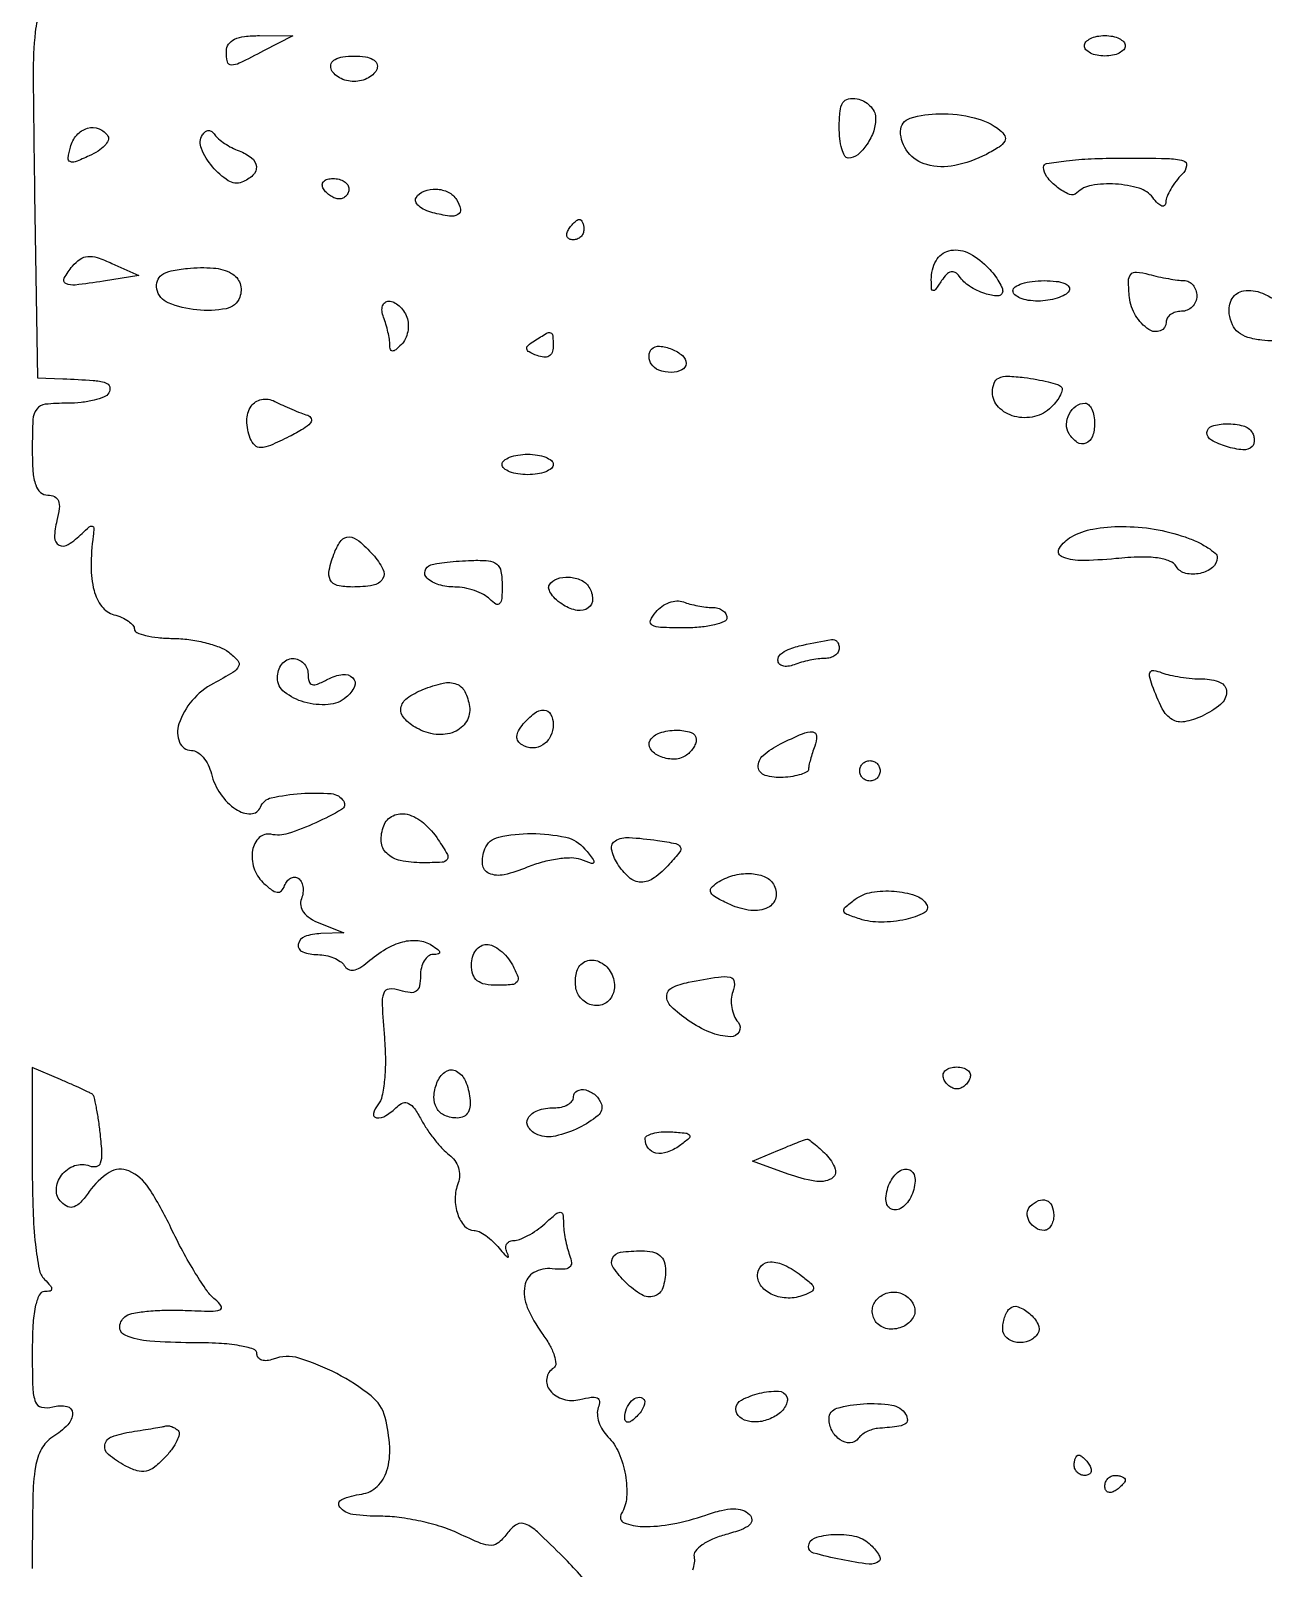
# Model space of a CAD drawing. Extents: x 0 to 4160, y 0 to 3120.
# Drawn here: x -0.1 to 120.5, y 1750.9 to 1901.5 of the extents above; entities that cross this region are included whole.
import ezdxf

# ---------------------------------------------------------------- set-up
doc = ezdxf.new("R2010")
doc.units = 0

msp = doc.modelspace()

# ---------------------------------------------------------------- linework, layer by layer
for points in [[(4159.499279, 606.274193, 0.000001), (4159.667734, 974.478125, 0.000057)], [(757.647081, 3119.740147, 0.000002), (520.492565, 3119.487217, 0.4139)], [(1964.75, 0.149832, 0.000016), (2717.930904, 0.232101, 0.000028), (3351.473438, 0.357111)], [(0.914787, 1903.585447, 0.085198), (0.28684, 1901.324776, 0.027151), (0.092423, 1897.161577, 0.001904), (0.225999, 1885.477595), (0.5, 1867.5), (3, 1867.391569, -0.005909), (5.958509, 1867.228204, -0.058298), (7.182306, 1867.001153, -0.250839), (7.580014, 1866.598605, -0.213505), (7.5, 1866, -0.159713), (7.04134, 1865.613307, -0.035556), (6.052725, 1865.29375, -0.033489), (4.803639, 1865.073414, -0.026918), (3.440983, 1865, 0.025083), (1.280389, 1864.891543, 0.207312), (0.441166, 1864.423059, 0.152349), (0.069898, 1863.407373, 0.012019), (0, 1860.5, 0.016522), (0.072328, 1858.311738, 0.06496), (0.334392, 1856.990593, 0.129741), (0.809755, 1856.270696, 0.184336), (1.519052, 1856, -0.110348), (2.187981, 1855.85055, -0.199747), (2.558852, 1855.441824, -0.118247), (2.638342, 1854.702979, -0.029428), (2.410644, 1853.5, 0.053861), (2.181354, 1851.852506, 0.291198), (2.621674, 1851.111328, 0.267648), (3.523314, 1851.160986, 0.048561), (4.883574, 1852.25, -0.015434), (5.570106, 1852.878481, -0.238785), (5.871513, 1852.95276, -0.357602), (6.026834, 1852.75129, -0.025957), (5.965092, 1852, 0.031788), (5.753266, 1848.993642, 0.066303), (6.04688, 1846.668729, 0.096458), (6.810368, 1845.089634, 0.169686), (8, 1844.289749, -0.038887), (8.765484, 1844.024544, -0.050447), (9.4125, 1843.660882, -0.059916), (9.858742, 1843.259476, -0.181596), (10, 1842.883369, 0.30154), (10.228582, 1842.538808, 0.04001), (11.101563, 1842.250147, 0.035527), (12.312802, 1842.044295, 0.022213), (13.75, 1841.968197, -0.03065), (15.313078, 1841.858978, -0.02757), (16.908402, 1841.558503, -0.02861), (18.309637, 1841.127357, -0.073569), (19.23605, 1840.618155, -0.048069), (20.115733, 1839.805989, -0.30518), (20.194556, 1839.233463, -0.14533), (19.650727, 1838.642906, -0.010956), (17.73605, 1837.556738, 0.091737), (15.645033, 1835.875926, 0.09882), (14.359819, 1833.598439, 0.174489), (14.411479, 1831.801074, 0.308395), (15.586735, 1831, -0.145995), (16.155475, 1830.830316, -0.071701), (16.727147, 1830.325836, -0.061682), (17.215461, 1829.582761, -0.053118), (17.537911, 1828.704973, 0.089385), (18.427366, 1826.735496, 0.09335), (19.937757, 1825.234915, 0.152287), (21.398499, 1824.793074, 0.308204), (22.341313, 1825.447063, -0.251985), (23.401889, 1826.359945, -0.03684), (26.3111, 1826.779887, -0.037018), (29.258675, 1826.767241, -0.23914), (30.490077, 1826.016056, -0.423032), (30.286974, 1825.209993, -0.024422), (27.776063, 1823.919577, -0.028551), (25.037856, 1822.861293, -0.133326), (23.363784, 1822.783174, 0.251404), (22.225851, 1822.463163, 0.161337), (21.572282, 1821.22036, 0.117765), (21.693465, 1819.497638, 0.127378), (22.583154, 1818.072459, 0.024978), (23.422712, 1817.351727, 0.128581), (23.981682, 1817.112969, 0.243079), (24.389349, 1817.252143, 0.102867), (24.705308, 1817.756231, -0.075538), (24.94867, 1818.195765, -0.10573), (25.289908, 1818.485331, -0.125807), (25.673561, 1818.580312, -0.137345), (26.041736, 1818.474206, -0.13727), (26.33238, 1818.158688, -0.079599), (26.492073, 1817.664736, -0.069242), (26.501278, 1817.073376, -0.061003), (26.351808, 1816.474414, 0.134006), (26.284131, 1815.799774, 0.119173), (26.561688, 1815.149948, 0.089831), (27.192531, 1814.561409, 0.04768), (28.145482, 1814.069826), (30.5, 1813.126773), (28.25, 1813.063386, 0.07867), (26.672356, 1812.767852, 0.276743), (26.042623, 1812.002716, 0.353815), (26.47574, 1811.266007, 0.090037), (27.940983, 1811, -0.049765), (28.732272, 1810.921048, -0.04754), (29.505176, 1810.687114, -0.051232), (30.147978, 1810.343189, -0.106288), (30.54026, 1809.934857, 0.135479), (30.937866, 1809.566003, 0.158347), (31.443755, 1809.482026, 0.102482), (32.076377, 1809.715707, 0.037498), (32.849277, 1810.282858, -0.041437), (34.612193, 1811.555267, -0.071475), (36.275803, 1812.257944, -0.089917), (37.783143, 1812.375137, -0.11617), (39.090684, 1811.922793, -0.018089), (39.716747, 1811.493982, -0.192396), (39.876105, 1811.236342, -0.408364), (39.760612, 1811.068105, -0.045419), (39.25, 1811.015313, 0.161222), (38.773125, 1810.850936, 0.094936), (38.367188, 1810.397203, 0.076881), (38.09292, 1809.724422, 0.058475), (38, 1808.932612, -0.046716), (37.906357, 1807.932542, -0.191487), (37.58628, 1807.427774, -0.190004), (37.005098, 1807.27829, -0.045919), (36.016606, 1807.49473, 0.089516), (34.935393, 1807.634737, 0.309242), (34.401774, 1807.229405, 0.094781), (34.24897, 1806.0817, 0.006807), (34.475334, 1802.864851, -0.019768), (34.57065, 1800.716372, -0.025476), (34.479536, 1798.742934, -0.026338), (34.237463, 1797.138429, -0.123198), (33.836284, 1796.302734, 0.112248), (33.402582, 1795.447162, 0.456311), (33.695804, 1795.028138, 0.167013), (34.617461, 1795.240954, 0.056936), (35.707359, 1796.107359, -0.113563), (36.294834, 1796.475055, -0.207814), (36.848272, 1796.432516, -0.119864), (37.415732, 1795.929675, -0.029402), (38.070702, 1794.857359, 0.025647), (38.661378, 1793.87379, 0.019997), (39.398112, 1792.867765, 0.0204), (40.161961, 1791.984232, 0.045474), (40.825823, 1791.394608, -0.080923), (41.366742, 1790.841155, -0.076825), (41.715805, 1790.135023, -0.078387), (41.830911, 1789.369787, -0.090056), (41.693865, 1788.644608, 0.089118), (41.405125, 1787.132171, 0.083576), (41.649494, 1785.577339, 0.101026), (42.320208, 1784.416772, 0.214555), (43.246746, 1784, -0.117776), (43.741425, 1783.881838, -0.037018), (44.397494, 1783.485938, -0.034657), (45.088831, 1782.919713, -0.032177), (45.713915, 1782.25, 0.010328), (46.238752, 1781.636003, 0.071361), (46.540965, 1781.38125, 0.65825), (46.623393, 1781.43842, 0.067342), (46.51514, 1781.75, -0.083374), (46.366126, 1782.227487, -0.146478), (46.429355, 1782.632812, -0.167333), (46.693766, 1782.90158, -0.11601), (47.112242, 1783, 0.09297), (47.709913, 1783.1121, 0.031287), (48.518318, 1783.486153, 0.02987), (49.380717, 1784.021614, 0.030059), (50.171259, 1784.654988, -0.009526), (51.262163, 1785.605074, -0.164656), (51.696395, 1785.774035, -0.384973), (51.938986, 1785.573703, -0.036403), (52, 1784.736775, 0.030435), (52.0437, 1784.019514, 0.017205), (52.17917, 1783.158794, 0.017127), (52.37618, 1782.297094, 0.026854), (52.60994, 1781.574098, -0.071349), (52.781442, 1780.821141, -0.252765), (52.588906, 1780.382557, -0.164614), (52.02376, 1780.185391, -0.030019), (50.900928, 1780.24231, 0.158428), (49.114562, 1779.873542, 0.227487), (48.209695, 1778.566711, 0.13989), (48.465428, 1776.44085, 0.059807), (49.893565, 1773.93009, -0.029593), (50.630203, 1772.799513, -0.048886), (51.095186, 1771.759983, -0.065436), (51.253792, 1770.945071, -0.276425), (51.034274, 1770.521182, 0.220989), (50.361776, 1769.499723, 0.213926), (50.697247, 1768.307312, 0.150135), (51.991783, 1767.464705, 0.131975), (53.608896, 1767.437975, -0.023637), (54.727008, 1767.663044, -0.142612), (55.307846, 1767.585961, -0.295041), (55.526707, 1767.253172, -0.093861), (55.41585, 1766.641305, 0.109405), (55.320528, 1766.003976, 0.061899), (55.471084, 1765.234098, 0.057303), (55.82889, 1764.456471, 0.059991), (56.34936, 1763.793497, -0.095172), (57.421944, 1762.210898, -0.058519), (58.065504, 1760.045986, -0.059734), (58.180577, 1757.865199, -0.123171), (57.660129, 1756.25, 0.460491), (57.937069, 1755.374206, 0.096859), (59.733681, 1754.994412, 0.05146), (62.695771, 1755.25461, 0.036261), (65.92654, 1756.124236, -0.02337), (67.467185, 1756.581799, -0.056827), (68.641182, 1756.733415, -0.081394), (69.535791, 1756.60047, -0.119423), (70.211896, 1756.188104, -0.190457), (70.442723, 1755.655549, -0.228387), (70.223927, 1755.160943, -0.089948), (69.412572, 1754.690094, -0.020316), (67.886133, 1754.208217, 0.03451), (66.607732, 1753.764394, 0.051855), (65.576445, 1753.191912, 0.066538), (64.915834, 1752.584755, 0.233868), (64.785087, 1752.039089, -0.092577), (64.808229, 1751.456081, -0.045575), (64.634065, 1750.73198, -0.043101)], [(55.082081, 1748.585703, 0.025526), (51.996591, 1752.003409, 0.007616), (49.454759, 1754.468963, 0.085129), (48.283606, 1755.244805, 0.241096), (47.428539, 1755.19522, 0.10244), (46.552978, 1754.403339, -0.050808), (45.691024, 1753.445775, -0.181872), (44.938183, 1753.148082, -0.103991), (43.921222, 1753.344181, -0.011335), (41.732577, 1754.322611, 0.035742), (40.082336, 1754.965739, 0.020968), (38.032056, 1755.507267, 0.020903), (35.925534, 1755.878626, 0.033186), (34.098871, 1756, -0.034252), (31.385799, 1756.186076, -0.184695), (30.112879, 1756.885166, -0.508822), (30.298034, 1757.648155, -0.062654), (32.25, 1758.180449, 0.15793), (33.765526, 1758.920682, 0.12716), (34.718492, 1760.474278, 0.089829), (34.992612, 1762.785177, 0.046232), (34.545573, 1765.674446, 0.165887), (33.172683, 1767.794421, 0.046466), (29.811761, 1769.96991, 0.046448), (26.10918, 1771.48657, 0.167118), (23.594638, 1771.397943, -0.060661), (22.984287, 1771.245189, -0.106673), (22.468425, 1771.290952, -0.150328), (22.129599, 1771.52248, -0.169838), (22, 1771.893011, 0.323853), (21.656248, 1772.368071, 0.036971), (20.295382, 1772.707033, 0.029856), (18.277782, 1772.930909, 0.012704), (15.559017, 1773, -0.019373), (11.496423, 1773.157466, -0.078371), (9.09265, 1773.730199, -0.330054), (8.563802, 1774.606719, -0.234805), (9.192924, 1775.619233, -0.096832), (9.939795, 1775.900794, -0.018262), (11.392316, 1776.092066, -0.018903), (13.130949, 1776.190592, -0.016334), (14.959236, 1776.165251, 0.006469), (17.487621, 1776.0803, 0.092419), (18.373594, 1776.226613, 0.488707), (18.490832, 1776.588037, 0.075923), (17.895871, 1777.230498, -0.072958), (17.111179, 1778.067879, -0.013886), (15.964398, 1779.82015, -0.014549), (14.73171, 1781.95999, -0.012916), (13.57325, 1784.253579, 0.032636), (11.410162, 1788.146893, 0.146652), (9.451337, 1789.821027, 0.250695), (7.537644, 1789.676654, 0.098623), (5.565975, 1787.790729, -0.028573), (4.747233, 1786.753344, -0.12029), (4.100071, 1786.304784, -0.193854), (3.496184, 1786.314624, -0.096838), (2.851652, 1786.748348, -0.208465), (2.35938, 1788.001328, -0.156511), (2.869382, 1789.410753, -0.144035), (4.149241, 1790.338044, -0.178692), (5.610017, 1790.319409, 0.141213), (6.292637, 1790.260671, 0.267479), (6.695468, 1790.61217, 0.096143), (6.824184, 1791.532709, 0.014247), (6.671191, 1793.411229, 0.008952), (6.489035, 1794.830362, 0.013153), (6.27396, 1796.069418, 0.008451), (6.052328, 1797.083963, 0.185813), (5.884288, 1797.329898, 0.040293), (5.616165, 1797.48463, 0.002641), (4.805072, 1797.864084, 0.00382), (3.831341, 1798.304379, 0.002842), (2.75, 1798.77608), (0, 1799.957122), (0, 1790.178561, 0.008723), (0.074344, 1785.917468, 0.018497), (0.311359, 1782.625842, 0.019375), (0.672152, 1780.199507, 0.150889), (1.2, 1779.2, -0.018208), (1.777696, 1778.578624, -0.180052), (1.9, 1778.25, -0.354955), (1.742599, 1778.056215, -0.051663), (1.2, 1778, 0.294117), (0.670171, 1777.658823, 0.056598), (0.300793, 1776.519504, 0.036866), (0.069197, 1774.702013, 0.013262), (0, 1772.09362, 0.007001), (0.049689, 1768.544948, 0.082111), (0.312517, 1767.191885, 0.26019), (0.914906, 1766.678297, 0.113655), (2, 1766.710251, -0.110544), (3.395713, 1766.759938, -0.36112), (3.943692, 1766.10016, -0.195744), (3.479125, 1764.958962, -0.059909), (2, 1763.767927, 0.129919), (0.908374, 1762.605875, 0.085637), (0.319838, 1760.858693, 0.034446), (0.056182, 1757.771227, 0.004081), (0, 1750.888284)]]:
    msp.add_lwpolyline(points, format="xyb")
for points in [[(22.635693, 1899.493839, -0.00561), (20.266161, 1898.291665, -0.115505), (19.492087, 1898.111811, -0.355156), (19.110242, 1898.423266, -0.051059), (19, 1899.5, -0.157998), (19.213934, 1900.160115, -0.128994), (19.79064, 1900.633591, -0.079361), (20.785772, 1900.911633, -0.028998), (22.25, 1900.993839), (25.5, 1900.987679)], [(107, 1900, -0.191087), (106.848523, 1899.618118, -0.088204), (106.4125, 1899.29375, -0.068025), (105.765418, 1899.073693, -0.048028), (105, 1899, -0.048028), (104.234582, 1899.073693, -0.068025), (103.5875, 1899.29375, -0.088204), (103.151477, 1899.618118, -0.191087), (103, 1900, -0.191087), (103.151477, 1900.381882, -0.088204), (103.5875, 1900.70625, -0.068025), (104.234582, 1900.926307, -0.048028), (105, 1901, -0.048028), (105.765418, 1900.926307, -0.068025), (106.4125, 1900.70625, -0.088204), (106.848523, 1900.381882, -0.191087)], [(33.75, 1897.75, -0.116646), (33.45428, 1897.271964, -0.069477), (32.917187, 1896.867188, -0.063483), (32.232035, 1896.593288, -0.063462), (31.5, 1896.5, -0.063462), (30.767965, 1896.593288, -0.063483), (30.082812, 1896.867188, -0.069477), (29.54572, 1897.271964, -0.116646), (29.25, 1897.75, -0.186684), (29.274593, 1898.268796, -0.16323), (29.642708, 1898.671875, -0.092267), (30.39229, 1898.922849, -0.034783), (31.5, 1899, -0.034783), (32.60771, 1898.922849, -0.092267), (33.357292, 1898.671875, -0.16323), (33.725407, 1898.268796, -0.186684)], [(82.561352, 1892.986305, -0.091888), (82.372846, 1891.66778, -0.06692), (81.715345, 1890.337048, -0.072075), (80.805823, 1889.333827, -0.174346), (79.877555, 1889, -0.277771), (79.539083, 1889.203756, -0.052272), (79.257782, 1889.902789, -0.042558), (79.063659, 1890.895703, -0.027009), (79, 1892.073324, -0.025075), (79.076979, 1893.607314, -0.117717), (79.364939, 1894.435467, -0.202585), (79.902035, 1894.804528, -0.098451), (80.75, 1894.809629, -0.076481), (81.423356, 1894.569225, -0.073408), (82.00396, 1894.135007, -0.077949), (82.406021, 1893.579522, -0.107836)], [(94.765746, 1891.720056, -0.112275), (95.212636, 1891.170683, -0.251152), (95.195489, 1890.648846, -0.120396), (94.657349, 1890.087854, -0.021995), (93.401439, 1889.364488, -0.069923), (90.313538, 1888.275791, -0.116215), (87.568627, 1888.363795, -0.160202), (85.715774, 1889.580764, -0.169585), (85, 1891.630449, -0.330078), (85.94426, 1892.904968, -0.07171), (88.821711, 1893.346771, -0.061999), (92.216717, 1892.95577, -0.10685)], [(7.409626, 1891.146228, -0.250321), (7.435281, 1890.739619, -0.08307), (7.090213, 1890.227922, -0.059335), (6.445484, 1889.692332, -0.036801), (5.581291, 1889.218993, -0.013344), (4.211526, 1888.63851, -0.204302), (3.709006, 1888.653039, -0.331008), (3.515738, 1889.007215, -0.029005), (3.729279, 1890.072765, -0.116345), (4.356183, 1891.255405, -0.142942), (5.405523, 1891.92469, -0.16548), (6.535346, 1891.874735, -0.162675)], [(20.25, 1889.708443, -0.077811), (21.470021, 1889.027981, -0.206958), (21.93701, 1888.170234, -0.233272), (21.60942, 1887.320442, -0.094808), (20.527366, 1886.648875, -0.239158), (19.185885, 1886.787661, -0.075694), (17.632026, 1888.160674, -0.075824), (16.559235, 1889.931638, -0.241239), (16.666703, 1891.26973, -0.082263), (16.949859, 1891.594056, -0.170949), (17.261256, 1891.707826, -0.169154), (17.577591, 1891.601775, -0.080252), (17.875, 1891.283821, 0.07027), (18.236502, 1890.881632, 0.028166), (18.830469, 1890.437551, 0.027193), (19.534192, 1890.02399, 0.030878)], [(112.571429, 1887.428571, 0.03269), (111.967711, 1886.740295, 0.031727), (111.452265, 1885.972545, 0.033366), (111.088235, 1885.239849, 0.092116), (110.968197, 1884.678571, -0.176229), (110.846182, 1884.369371, -0.306743), (110.589864, 1884.303702, -0.113461), (110.187311, 1884.561962, -0.030984), (109.69065, 1885.136906, 0.159848), (108.360244, 1886.053461, 0.056508), (106.052044, 1886.45764, 0.056481), (103.706269, 1886.334632, 0.156296), (102.253705, 1885.587039, -0.306454), (101.532453, 1885.447832, -0.064559), (100.36785, 1886.134913, -0.060487), (99.33151, 1887.165837, -0.168362), (99, 1888.122445, -0.366845), (99.295164, 1888.470606, -0.012251), (101.224107, 1888.742218, -0.017971), (103.668522, 1888.936836, -0.010878), (106.571429, 1889, -0.003967), (111.125589, 1888.963866, -0.060143), (112.688312, 1888.75, -0.396846), (113.006225, 1888.241878, -0.148299)], [(31, 1886, -0.092995), (30.928382, 1885.618268, -0.096318), (30.723586, 1885.29375, -0.099231), (30.418051, 1885.076556, -0.105429), (30.059017, 1885, -0.089642), (29.653442, 1885.073302, -0.053229), (29.2129, 1885.29375, -0.051032), (28.806203, 1885.617485, -0.06081), (28.5, 1886, -0.139169), (28.392057, 1886.379648, -0.191142), (28.521475, 1886.70625, -0.138808), (28.889346, 1886.926733, -0.066118), (29.440983, 1887, -0.062283), (30.037096, 1886.925455, -0.080552), (30.542039, 1886.70625, -0.097988), (30.879982, 1886.381379, -0.153634)], [(41.541119, 1884.933469, -0.084473), (41.918181, 1884.003038, -0.332422), (41.678307, 1883.473557, -0.163926), (40.841133, 1883.32243, -0.02736), (39.217577, 1883.653353, -0.042551), (38.41618, 1883.937585, -0.074996), (37.828208, 1884.319113, -0.115983), (37.537652, 1884.730827, -0.238683), (37.570264, 1885.11369, -0.162233), (38.358083, 1885.771301, -0.105198), (39.539334, 1885.96711, -0.101823), (40.730503, 1885.665109, -0.142445)], [(54, 1882, -0.105053), (53.918938, 1881.618444, -0.099167), (53.688914, 1881.29375, -0.09642), (53.345238, 1881.076123, -0.093332), (52.940983, 1881, -0.108972), (52.586039, 1881.078288, -0.182303), (52.3746, 1881.29375, -0.161196), (52.343488, 1881.6179, -0.082592), (52.5, 1882, -0.029505), (52.768994, 1882.382774, -0.035638), (53.066025, 1882.70625, -0.038439), (53.34829, 1882.934461, -0.151918), (53.559017, 1883, -0.210953), (53.727648, 1882.92554, -0.081139), (53.870461, 1882.70625, -0.061769), (53.967655, 1882.382849, -0.042167)], [(6.962239, 1876.954151, -0.008994), (4.20714, 1876.570437, -0.143749), (3.2878, 1876.723656, -0.432307), (3.124652, 1877.24365, -0.045196), (3.933437, 1878.419796, -0.067018), (4.679795, 1879.107107, -0.135672), (5.426711, 1879.371909, -0.09883), (6.36394, 1879.253175, -0.025561), (7.788177, 1878.693962), (10.424479, 1877.5)], [(93.428571, 1878.428571, -0.026001), (94.030031, 1877.761079, -0.028644), (94.538393, 1877.055201, -0.029763), (94.897812, 1876.408648, -0.112434), (95, 1875.959956, -0.41757), (94.540348, 1875.505535, -0.08041), (93.258724, 1875.728067, -0.059669), (91.762086, 1876.453962, -0.097797), (90.75, 1877.427058, 0.102314), (90.358023, 1877.797244, 0.201223), (89.94186, 1877.862593, 0.142545), (89.496467, 1877.604868, 0.045567), (89.015313, 1877, -0.008698), (88.425274, 1876.134385, -0.265552), (88.196573, 1876.027838, -0.372662), (88.047122, 1876.180669, -0.012778), (88.015313, 1877.083333, -0.127656), (88.480078, 1878.948034, -0.210274), (89.744236, 1879.925275, -0.171899), (91.542814, 1879.75045, -0.087228)], [(20.313317, 1875.374107, -0.260652), (18.969977, 1874.255357, -0.071048), (16.109178, 1874.133371, -0.070781), (13.319693, 1874.81769, -0.255803), (12.19806, 1876.182147, -0.124385), (12.246746, 1876.988155, -0.169019), (12.680184, 1877.567035, -0.097604), (13.602098, 1877.955325, -0.025805), (15.189743, 1878.199234, -0.042885), (17.738234, 1878.237774, -0.108756), (19.504329, 1877.716022, -0.187619), (20.341051, 1876.714436, -0.174602)], [(112.75, 1877.013655, -0.11881), (113.226804, 1876.893209, -0.099467), (113.632812, 1876.563386, -0.091236), (113.905507, 1876.073943, -0.081769), (114, 1875.5, -0.099038), (113.885486, 1874.927543, -0.097945), (113.559375, 1874.440625, -0.097945), (113.072457, 1874.114514, -0.099038), (112.5, 1874, 0.069846), (111.926715, 1873.919524, 0.085748), (111.440625, 1873.684711, 0.100098), (111.115627, 1873.335975, 0.138539), (111, 1872.926676, -0.308689), (110.428026, 1872.088499, -0.246888), (109.314737, 1872.212512, -0.108097), (108.015746, 1873.578106, -0.110274), (107.417395, 1875.351625, -0.020302), (107.312537, 1876.959306, -0.182024), (107.541315, 1877.615273, -0.250437), (108.098342, 1877.840563, -0.038908), (109.307385, 1877.61528, 0.01189), (110.238513, 1877.389177, 0.010357), (111.223107, 1877.196015, 0.010471), (112.12107, 1877.0584, 0.03006)], [(101.5, 1876, -0.130646), (101.093337, 1875.615492, -0.045439), (100.346475, 1875.29375, -0.041396), (99.42066, 1875.073842, -0.037634), (98.440983, 1875, -0.039081), (97.50628, 1875.07317, -0.058208), (96.717039, 1875.29375, -0.076538), (96.179376, 1875.617207, -0.222681), (96, 1876, -0.257909), (96.212425, 1876.384428, -0.061379), (96.898586, 1876.70625, -0.048032), (97.887118, 1876.927265, -0.031003), (99.059017, 1877, -0.027979), (100.243706, 1876.933656, -0.069343), (101.083987, 1876.718784, -0.145541), (101.490145, 1876.391769, -0.297719)], [(122.55887, 1874.531803, -0.02408), (123.301895, 1873.911389, -0.107438), (123.626641, 1873.449585, -0.332959), (123.55625, 1873.166848, -0.16643), (123.190983, 1873.031803, 0.091655), (122.74217, 1872.937507, 0.165198), (122.46196, 1872.693064, 0.171705), (122.394844, 1872.336268, 0.100187), (122.547398, 1871.923309, -0.221098), (122.597494, 1871.502105, -0.235243), (122.30683, 1871.20764, -0.087936), (121.56262, 1871.091821, -0.023215), (120.356415, 1871.173309, -0.043817), (119.001292, 1871.450057, -0.098458), (118.077051, 1871.937488, -0.114561), (117.49429, 1872.68671, -0.073096), (117.180449, 1873.75, -0.167462), (117.469855, 1875.248626, -0.229885), (118.588391, 1876.007742, -0.137772), (120.425853, 1875.768504, -0.061143)], [(36.664167, 1873.432783, -0.078522), (36.809667, 1872.749087, -0.061901), (36.75615, 1871.99318, -0.06262), (36.521164, 1871.282667, -0.085436), (36.132783, 1870.732783, -0.02275), (35.581853, 1870.229831, -0.172056), (35.256515, 1870.10973, -0.341337), (35.062311, 1870.255842, -0.067079), (35, 1870.718213, 0.038908), (34.957953, 1871.257735, 0.016397), (34.821697, 1871.9726, 0.016106), (34.625428, 1872.73067, 0.020216), (34.393011, 1873.418213, -0.062998), (34.244335, 1874.02424, -0.110153), (34.29809, 1874.535923, -0.151794), (34.540748, 1874.871984, -0.162438), (34.924396, 1875, -0.118752), (35.404393, 1874.884368, -0.06521), (35.905033, 1874.53963, -0.059258), (36.349425, 1874.032082, -0.058659)], [(51, 1870.531385, -0.093544), (50.891612, 1869.957113, -0.176772), (50.583846, 1869.608341, -0.15226), (50.084741, 1869.509427, -0.065056), (49.416154, 1869.670548, -0.027745), (48.631939, 1870.02253, -0.234956), (48.410219, 1870.325417, -0.265879), (48.531281, 1870.657711, -0.034191), (49.166154, 1871.123851, -0.009729), (50.35408, 1871.844864, -0.212762), (50.749122, 1871.88721, -0.305384), (50.960455, 1871.617998, -0.01819)], [(64, 1868.893011, -0.288442), (63.605693, 1868.266365, -0.10994), (62.556368, 1868.022312, -0.091719), (61.350977, 1868.233457, -0.166742), (60.586203, 1868.86052, -0.073142), (60.425746, 1869.232189, -0.072274), (60.378206, 1869.63587, -0.077846), (60.447014, 1870.008818, -0.112362), (60.624952, 1870.291619, -0.218914), (61.414306, 1870.58367, -0.079214), (62.605117, 1870.298867, -0.079209), (63.648401, 1869.65787, -0.218838)], [(100.726492, 1866.606841, -0.250229), (100.818065, 1866.305493, -0.064817), (100.650649, 1865.808359, -0.050192), (100.282707, 1865.214358, -0.03264), (99.749882, 1864.607025, -0.138847), (98.115943, 1863.694208, -0.121225), (96.152458, 1863.709393, -0.137857), (94.595781, 1864.606885, -0.195904), (94, 1866.069123, -0.0888), (94.159885, 1866.962277, -0.198002), (94.619605, 1867.460509, -0.11734), (95.498051, 1867.63951, -0.023328), (97.107445, 1867.511714, -0.013057), (98.334814, 1867.323703, -0.016725), (99.452361, 1867.083683, -0.014668), (100.361706, 1866.82776, -0.121017)], [(26.962399, 1863.814328, -0.226185), (27.310462, 1863.491953, -0.27986), (27.23837, 1863.064147, -0.0812), (26.540009, 1862.480629, -0.017817), (25.161371, 1861.730389, -0.012492), (23.320566, 1860.868812, -0.091729), (22.378401, 1860.648379, -0.208703), (21.785817, 1860.874558, -0.107479), (21.341983, 1861.551189, -0.089769), (21.01356, 1863.283623, -0.148971), (21.431765, 1864.698082, -0.203643), (22.441473, 1865.367958, -0.166294), (23.735163, 1865.178252, 0.011019), (24.51764, 1864.797239, 0.007811), (25.411159, 1864.40305, 0.007889), (26.276728, 1864.053226, 0.016524)], [(104, 1863, -0.086441), (103.77983, 1861.735988, -0.21455), (103.141919, 1861.074954, -0.248207), (102.303763, 1861.164196, -0.106542), (101.5, 1862, -0.144187), (101.245197, 1862.930897, -0.115518), (101.502676, 1863.942453, -0.118376), (102.174754, 1864.716636, -0.156311), (103.059017, 1865, -0.200667), (103.418575, 1864.849643, -0.084925), (103.723586, 1864.4125, -0.064972), (103.93082, 1863.76556, -0.045091)], [(119.413797, 1862.13948, -0.0681), (119.577359, 1861.770829, -0.070314), (119.633503, 1861.37584, -0.077394), (119.577721, 1861.015725, -0.119879), (119.414909, 1860.748242, -0.22408), (118.52501, 1860.428919, -0.051094), (116.913334, 1860.753034, -0.051468), (115.430327, 1861.385996, -0.272604), (115, 1862.116631, -0.33148), (115.480022, 1862.76113, -0.071444), (116.944308, 1862.979175, -0.064519), (118.543811, 1862.780328, -0.193533)], [(51, 1859, -0.226478), (50.817169, 1858.617064, -0.074992), (50.265625, 1858.29375, -0.057076), (49.457356, 1858.073116, -0.038131), (48.5, 1858, -0.038131), (47.542644, 1858.073116, -0.057076), (46.734375, 1858.29375, -0.074992), (46.182831, 1858.617064, -0.226478), (46, 1859, -0.226478), (46.182831, 1859.382936, -0.074992), (46.734375, 1859.70625, -0.057076), (47.542644, 1859.926884, -0.038131), (48.5, 1860, -0.038131), (49.457356, 1859.926884, -0.057076), (50.265625, 1859.70625, -0.074992), (50.817169, 1859.382936, -0.226478)], [(33.347194, 1850.168848, -0.06212), (34.332662, 1848.763304, -0.269647), (34.294151, 1847.785449, -0.212413), (33.368271, 1847.170784, -0.041889), (31.333333, 1847, -0.0541), (29.861793, 1847.159687, -0.22544), (29.175654, 1847.691824, -0.177681), (29.062369, 1848.664183, -0.032686), (29.606989, 1850.418213, -0.073263), (30.253486, 1851.566779, -0.249606), (31.010992, 1851.907465, -0.162894), (31.971433, 1851.513206, -0.030699)], [(112.850777, 1851.902175, -0.024743), (114.056886, 1851.413566, -0.034639), (115.074916, 1850.852603, -0.037141), (115.805752, 1850.30032, -0.215606), (116, 1849.87079, -0.227153), (115.544081, 1848.91902, -0.115698), (114.320474, 1848.33251, -0.110535), (112.920533, 1848.337514, -0.201011), (112.005128, 1848.991702, 0.16201), (111.346802, 1849.541709, 0.060665), (110.16725, 1849.847404, 0.041147), (108.452382, 1849.933487, 0.015927), (106.076125, 1849.781336, -0.021013), (102.578826, 1849.593094, -0.117221), (100.759658, 1850.002999, -0.459821), (100.547963, 1850.819068, -0.109286), (101.728968, 1851.908131, -0.088731), (103.838788, 1852.678782, -0.043465), (106.699331, 1852.926373, -0.040763), (109.845893, 1852.667726, -0.04301)], [(46, 1847.156481, -0.017023), (45.956394, 1845.876023, -0.165533), (45.75, 1845.3826, -0.364706), (45.394689, 1845.329954, -0.058333), (44.8, 1845.8, 0.074024), (44.178881, 1846.260156, 0.038592), (43.294211, 1846.6475, 0.037328), (42.305082, 1846.911614, 0.046611), (41.359017, 1847, -0.070048), (39.79583, 1847.220075, -0.117059), (38.644312, 1847.868413, -0.2891), (38.45052, 1848.590801, -0.24334), (39.016063, 1849.16459, -0.042167), (39.596885, 1849.301168, -0.009203), (40.617159, 1849.432752, -0.009524), (41.806859, 1849.541085, -0.009004), (43.022294, 1849.606481, -0.029132), (44.650099, 1849.569844, -0.153112), (45.469221, 1849.238286, -0.179344), (45.881159, 1848.531017, -0.043149)], [(54.5, 1847, -0.130562), (54.858134, 1845.816814, -0.250823), (54.432651, 1844.952045, -0.201349), (53.36045, 1844.707027, -0.09668), (52.018323, 1845.22063, -0.040305), (51.331273, 1845.730902, -0.059485), (50.829458, 1846.288729, -0.078062), (50.574011, 1846.806988, -0.217253), (50.6237, 1847.200151, -0.172111), (51.374668, 1847.802897, -0.097065), (52.544691, 1847.970088, -0.093993), (53.724667, 1847.682549, -0.148774)], [(66.581787, 1845, -0.068778), (67.123848, 1844.925082, -0.085072), (67.5834, 1844.70625, -0.099897), (67.890679, 1844.381338, -0.140509), (68, 1844, -0.299749), (67.74478, 1843.612527, -0.042003), (66.789032, 1843.29375, -0.036627), (65.457474, 1843.07236, -0.022888), (63.877555, 1843, -0.008564), (61.511425, 1843.040531, -0.116561), (60.685182, 1843.26594, -0.388594), (60.529418, 1843.719036, -0.070761), (61.037769, 1844.545509, -0.066685), (61.634328, 1845.095605, -0.064472), (62.361234, 1845.476781, -0.069601), (63.102832, 1845.638898, -0.111116), (63.742001, 1845.545509, 0.027027), (64.389409, 1845.336436, 0.017137), (65.162588, 1845.160243, 0.017208), (65.935965, 1845.039107, 0.030249)], [(79, 1841, -0.140509), (78.890679, 1840.618662, -0.099897), (78.5834, 1840.29375, -0.085072), (78.123848, 1840.074918, -0.068778), (77.581787, 1840, 0.032815), (76.925091, 1839.956854, 0.017107), (76.115525, 1839.821697, 0.016939), (75.290883, 1839.625558, 0.024761), (74.581787, 1839.393011, -0.056915), (73.976155, 1839.236625, -0.101518), (73.46465, 1839.269073, -0.147986), (73.129054, 1839.479256, -0.181305), (73, 1839.82346, -0.209963), (73.262398, 1840.420782, -0.093344), (74.007859, 1840.884856, -0.040714), (75.452869, 1841.31495, -0.007072), (78.25, 1841.863818, -0.137206), (78.53557, 1841.837157, -0.123119), (78.779687, 1841.666247, -0.103851), (78.943596, 1841.371856, -0.07541)], [(27, 1838.464816, 0.066917), (27.095795, 1837.752245, 0.269372), (27.396794, 1837.456097, 0.162388), (27.940666, 1837.494747, 0.024627), (28.939312, 1837.967521, -0.087211), (30.381036, 1838.44116, -0.233948), (31.379855, 1838.114372, -0.315302), (31.540876, 1837.249626, -0.113745), (30.73899, 1836.201965, -0.155635), (28.962525, 1835.48789, -0.08778), (26.629949, 1835.725945, -0.096167), (24.689504, 1836.708111, -0.231638), (24, 1838.116577, -0.078141), (24.113134, 1838.836064, -0.090401), (24.440625, 1839.446745, -0.100781), (24.927933, 1839.855002, -0.124759), (25.5, 1840, -0.101433), (26.072406, 1839.882671, -0.098477), (26.559375, 1839.54904, -0.097363), (26.885617, 1839.050755, -0.096694)], [(114.581787, 1838, -0.098006), (116.298547, 1837.660231, -0.308205), (116.911775, 1836.728489, -0.218405), (116.324043, 1835.498968, -0.065252), (114.524074, 1834.359128, -0.063039), (112.792855, 1833.807846, -0.185557), (111.585131, 1834.033321, -0.139179), (110.619906, 1835.084693, -0.030569), (109.643894, 1837.361341, -0.027607), (109.371985, 1838.276909, -0.221353), (109.458032, 1838.696661, -0.289917), (109.807519, 1838.831636, -0.042677), (110.570447, 1838.611341, 0.037147), (111.351539, 1838.376425, 0.016663), (112.405943, 1838.179581, 0.01639), (113.539275, 1838.044692, 0.021425)], [(42.802469, 1835.302024, -0.175394), (42.50339, 1833.827776, -0.159669), (41.319249, 1832.816701, -0.127385), (39.52517, 1832.569999, -0.098681), (37.642033, 1833.180452, -0.077018), (36.399905, 1834.152335, -0.23214), (36.09383, 1835.152671, -0.201068), (36.692413, 1836.115717, -0.059323), (38.25, 1836.965276, -0.039017), (40.230581, 1837.584085, -0.144779), (41.522221, 1837.502959, -0.192709), (42.344975, 1836.765126, -0.078135)], [(51, 1833.559017, -0.112441), (50.734775, 1832.394527, -0.134726), (49.999355, 1831.548755, -0.146432), (48.986054, 1831.239252, -0.140722), (47.951442, 1831.530011, -0.110253), (47.564792, 1831.907337, -0.160707), (47.443671, 1832.36394, -0.115588), (47.608797, 1832.918193, -0.043282), (48.073886, 1833.589028, -0.055654), (49.150631, 1834.626612, -0.168041), (50.10355, 1834.945273, -0.273493), (50.749754, 1834.554235, -0.123798)], [(65, 1832.059017, -0.093122), (64.923407, 1831.651329, -0.052973), (64.692183, 1831.204206, -0.050381), (64.352943, 1830.787933, -0.058255), (63.952113, 1830.470404, -0.142134), (62.75669, 1830.13802, -0.101278), (61.390463, 1830.433576, -0.138857), (60.516734, 1831.155968, -0.297747), (60.495635, 1831.992937, -0.180218), (61.426702, 1832.71646, -0.072461), (63.042778, 1832.976163, -0.083254), (64.496691, 1832.75426, -0.323974)], [(76.606989, 1831.418213, 0.012629), (76.374584, 1830.763611, 0.013026), (76.178096, 1830.104788, 0.01284), (76.037646, 1829.526137, 0.052894), (75.999294, 1829.168213, -0.275008), (75.839678, 1828.900603, -0.045542), (75.264627, 1828.653925, -0.039025), (74.456984, 1828.459535, -0.025142), (73.499294, 1828.355787, -0.084817), (71.745106, 1828.552356, -0.313235), (71.078905, 1829.371373, -0.238263), (71.551329, 1830.514017, -0.062856), (73.25, 1831.640088, -0.013432), (75.389144, 1832.628895, -0.118583), (76.407724, 1832.80381, -0.39262), (76.785365, 1832.40372, -0.093948)], [(83, 1829, -0.099038), (82.923658, 1828.618362, -0.097945), (82.70625, 1828.29375, -0.097945), (82.381638, 1828.076342, -0.099038), (82, 1828, -0.099038), (81.618362, 1828.076342, -0.097945), (81.29375, 1828.29375, -0.097945), (81.076342, 1828.618362, -0.099038), (81, 1829, -0.099038), (81.076342, 1829.381638, -0.097945), (81.29375, 1829.70625, -0.097945), (81.618362, 1829.923658, -0.099038), (82, 1830, -0.099038), (82.381638, 1829.923658, -0.097945), (82.70625, 1829.70625, -0.097945), (82.923658, 1829.381638, -0.099038)], [(39.752492, 1822.25, -0.015902), (40.635014, 1820.822028, -0.290656), (40.612576, 1820.311913, -0.233426), (40.122408, 1820.042557, -0.010959), (38.180989, 1820, -0.051482), (36.033161, 1820.221738, -0.140732), (34.695834, 1820.927128, -0.189633), (34.166872, 1822.077535, -0.106037), (34.408363, 1823.621794, -0.191935), (35.318209, 1824.606974, -0.176071), (36.696781, 1824.741539, -0.116454), (38.305911, 1823.897394, -0.067712)], [(54.101221, 1821.3445, -0.006713), (54.921887, 1820.307858, -0.263022), (54.961852, 1820.027932, -0.398201), (54.754056, 1819.930027, -0.010303), (53.694103, 1820.302834, 0.092852), (52.765165, 1820.465774, 0.032871), (51.413399, 1820.361137, 0.031277), (49.908772, 1820.047501, 0.031946), (48.465944, 1819.550217, -0.042808), (46.196084, 1818.82258, -0.159291), (44.720608, 1818.957632, -0.276411), (44.088446, 1819.835238, -0.113304), (44.302514, 1821.345955, -0.253), (45.661102, 1822.51084, -0.053384), (48.877247, 1822.854722, -0.053116), (52.219955, 1822.49811, -0.170453)], [(62.391156, 1819.879728, -0.05066), (60.872308, 1818.509507, -0.161979), (59.590499, 1818.096651, -0.184176), (58.423498, 1818.554453, -0.068717), (57.276608, 1819.928687, -0.088376), (56.71321, 1821.331292, -0.324633), (57.082704, 1822.153959, -0.145932), (58.421168, 1822.468821, -0.021741), (61.206124, 1822.183055, -0.011336), (63.009761, 1821.876419, -0.230074), (63.441349, 1821.552832, -0.293571), (63.394703, 1821.068057, -0.017137)], [(72.553851, 1817.912868, -0.191646), (72.787119, 1816.592575, -0.234545), (72.023073, 1815.617382, -0.14082), (70.343425, 1815.336579, -0.078504), (68.329278, 1815.895832, -0.01703), (66.947126, 1816.583346, -0.136002), (66.438814, 1817.072297, -0.312079), (66.471439, 1817.534048, -0.082984), (67.052153, 1818.053394, -0.072361), (68.58937, 1818.739156, -0.075311), (70.237014, 1818.94586, -0.087135), (71.660185, 1818.658305, -0.162411)], [(87.555676, 1815.909915, -0.438017), (87.327554, 1815.092378, -0.065319), (85.519599, 1814.447668, -0.051519), (83.093614, 1814.18184, -0.078542), (81.003157, 1814.498998, -0.01473), (79.735547, 1814.942824, -0.250405), (79.455569, 1815.266047, -0.27993), (79.584795, 1815.652401, -0.017691), (80.566226, 1816.424767, -0.116391), (82.180624, 1817.106625, -0.060429), (84.378161, 1817.210388, -0.061918), (86.429293, 1816.800563, -0.175864)], [(47, 1810, -0.029223), (47.522721, 1808.869104, -0.257123), (47.454408, 1808.341673, -0.216705), (46.953614, 1808.06034, -0.02126), (45.535184, 1808, -0.043609), (44.330262, 1808.105291, -0.124032), (43.566898, 1808.447224, -0.15088), (43.143718, 1809.061345, -0.076112), (43, 1810, -0.071572), (43.109969, 1810.764302, -0.086803), (43.43029, 1811.4125, -0.100362), (43.906222, 1811.845844, -0.135454), (44.464816, 1812, -0.112104), (45.103741, 1811.854925, -0.055403), (45.813763, 1811.4125, -0.050946), (46.481872, 1810.764994, -0.052011)], [(57, 1807.893011, -0.157106), (56.620133, 1806.7139, -0.180021), (55.641854, 1806.057129, -0.171545), (54.433839, 1806.184154, -0.144154), (53.470404, 1807.047887, -0.081925), (53.262403, 1807.553777, -0.046937), (53.174801, 1808.209563, -0.045317), (53.210673, 1808.904417, -0.056123), (53.373533, 1809.531028, -0.21601), (54.228375, 1810.374843, -0.196907), (55.472582, 1810.330762, -0.149345), (56.585129, 1809.353501, -0.139276)], [(68.589736, 1807.373252, 0.078337), (68.435369, 1806.649199, 0.056022), (68.483651, 1805.820968, 0.055741), (68.715529, 1805.019189, 0.075099), (69.105192, 1804.373252, -0.305186), (69.198841, 1803.442774, -0.286538), (68.363555, 1802.963892, -0.087798), (66.341696, 1803.400551, -0.055849), (64.222506, 1804.556704, -0.036992), (62.549005, 1805.92379, -0.207723), (62.106838, 1806.963047, -0.288508), (62.618178, 1807.762361, -0.062491), (64.25, 1808.294267, -0.007994), (67.167409, 1808.807956, -0.092116), (68.325607, 1808.778518, -0.333338), (68.728465, 1808.317488, -0.110714)], [(42.819551, 1797.171672, -0.049786), (42.86323, 1796.235148, -0.112659), (42.670106, 1795.556534, -0.150779), (42.249574, 1795.148868, -0.118186), (41.628568, 1795, -0.101242), (40.392431, 1795.25289, -0.161437), (39.591505, 1795.960627, -0.146155), (39.324705, 1797.066555, -0.078379), (39.619963, 1798.452022, -0.135389), (40.394981, 1799.502683, -0.26783), (41.387287, 1799.645285, -0.184045), (42.310186, 1798.794672, -0.07917)], [(91.808333, 1798.925, -0.073624), (91.600259, 1798.514089, -0.066918), (91.276198, 1798.165781, -0.070382), (90.889952, 1797.930417, -0.102038), (90.5, 1797.85, -0.102038), (90.110048, 1797.930417, -0.070382), (89.723802, 1798.165781, -0.066918), (89.399741, 1798.514089, -0.073624), (89.191667, 1798.925, -0.159683), (89.189601, 1799.333474, -0.143818), (89.428177, 1799.684219, -0.107546), (89.888977, 1799.920344, -0.064908), (90.5, 1800, -0.064908), (91.111023, 1799.920344, -0.107546), (91.571823, 1799.684219, -0.143818), (91.810399, 1799.333474, -0.159683)], [(55.710418, 1796.368745, -0.310072), (55.388637, 1795.247996, -0.059688), (53.512971, 1794.044091, -0.056646), (51.222416, 1793.238412, -0.148952), (49.504079, 1793.360061, -0.149688), (48.579458, 1794.082978, -0.293613), (48.544588, 1794.979459, -0.179894), (49.480129, 1795.739901, -0.081816), (51.059017, 1796, 0.053855), (51.801574, 1796.080213, 0.073597), (52.429836, 1796.318229, 0.093313), (52.851547, 1796.669954, 0.174116), (53, 1797.083333, -0.284393), (53.360416, 1797.665741, -0.182037), (54.176777, 1797.74959, -0.116956), (55.135713, 1797.237325, -0.132151)], [(63.368812, 1792.282033, -0.074721), (62.165145, 1791.65104, -0.133367), (61.057715, 1791.575055, -0.185505), (60.297831, 1792.05518, -0.161496), (60, 1792.95323, -0.265974), (60.177734, 1793.263712, -0.065835), (60.739114, 1793.500725, -0.049928), (61.552104, 1793.638808, -0.03144), (62.516134, 1793.644213, -0.009643), (63.990453, 1793.53115, -0.233004), (64.331911, 1793.320076, -0.372693), (64.282516, 1793.002288, -0.017776)], [(77.707143, 1791.435714, -0.112325), (78.606068, 1790.007266, -0.373467), (78.229514, 1789.05588, -0.165761), (76.604877, 1788.809454, -0.042406), (74, 1789.510121), (70.5, 1790.777914), (73, 1791.825571, -0.002253), (73.981124, 1792.231537, -0.00317), (74.860045, 1792.584098, -0.001863), (75.603493, 1792.873663, -0.043273), (75.821429, 1792.936614, -0.207407), (76.015766, 1792.894316, -0.012233), (76.507946, 1792.521871, -0.016814), (77.084452, 1792.030463, -0.011474)], [(86.289749, 1788, -0.056807), (85.993745, 1787.235179, -0.063477), (85.541508, 1786.5875, -0.072617), (85.00913, 1786.148567, -0.136974), (84.476988, 1786, -0.146579), (83.986469, 1786.146957, -0.156904), (83.673325, 1786.536294, -0.107536), (83.576709, 1787.167706, -0.04838), (83.710251, 1788, -0.056807), (84.006255, 1788.764821, -0.063477), (84.458492, 1789.4125, -0.072617), (84.99087, 1789.851433, -0.136974), (85.523012, 1790, -0.146579), (86.013531, 1789.853043, -0.156904), (86.326675, 1789.463706, -0.107536), (86.423291, 1788.832294, -0.04838)], [(100, 1785.5, -0.06085), (99.929934, 1784.926402, -0.079459), (99.723586, 1784.440625, -0.097386), (99.417907, 1784.1154, -0.156819), (99.059017, 1784, -0.139398), (98.230079, 1784.235684, -0.123736), (97.603969, 1784.880661, -0.139481), (97.401415, 1785.683432, -0.191124), (97.693853, 1786.36052, -0.094876), (98.508765, 1786.913511, -0.1934), (99.269246, 1786.932483, -0.202875), (99.806289, 1786.424643, -0.103624)], [(62, 1780.059017, -0.082611), (61.717613, 1778.361532, -0.241052), (60.888481, 1777.560723, -0.208446), (59.644942, 1777.705704, -0.064672), (58.119808, 1778.880192, -0.042051), (56.875527, 1780.353427, -0.27611), (56.802827, 1781.277661, -0.246986), (57.598154, 1781.852953, -0.035499), (59.666667, 1782, -0.052012), (60.73331, 1781.888742, -0.122101), (61.449465, 1781.542038, -0.140886), (61.859289, 1780.939131, -0.079435)], [(75.27939, 1779.586463, -0.016548), (76.246152, 1778.801307, -0.183837), (76.476921, 1778.370718, -0.301432), (76.305287, 1778.021821, -0.040441), (75.52939, 1777.649652, -0.094491), (73.987932, 1777.372361, -0.099695), (72.483874, 1777.691636, -0.117752), (71.399215, 1778.503143, -0.175274), (71, 1779.606989, -0.193236), (71.371898, 1780.53335, -0.205851), (72.268849, 1780.91388, -0.113232), (73.652106, 1780.589561, -0.04834)], [(86.329869, 1776.582759, -0.228035), (86.238472, 1775.470587, -0.151053), (85.275723, 1774.590522, -0.132502), (83.879014, 1774.340328, -0.176597), (82.719915, 1774.880085, -0.08719), (82.409219, 1775.323245, -0.076058), (82.249415, 1775.867296, -0.077233), (82.260759, 1776.426268, -0.095066), (82.446149, 1776.912868, -0.137658), (83.330505, 1777.726262, -0.139602), (84.503953, 1777.955125, -0.140846), (85.61421, 1777.531322, -0.140894)], [(98.429973, 1773.886693, -0.16187), (97.58632, 1773.181462, -0.126874), (96.395446, 1773.034348, -0.145412), (95.393371, 1773.479791, -0.219347), (95, 1774.333333, -0.043328), (95.048512, 1774.892106, -0.036499), (95.193285, 1775.468285, -0.038029), (95.405531, 1775.977153, -0.078717), (95.657991, 1776.324657, -0.287006), (96.50178, 1776.519034, -0.097507), (97.638311, 1775.857731, -0.093927), (98.465807, 1774.796164, -0.262915)], [(59.183333, 1765.783333, -0.034019), (58.693024, 1765.355562, -0.131573), (58.322581, 1765.204271, -0.290264), (58.093678, 1765.31173, -0.142677), (58, 1765.633333, -0.094783), (58.175276, 1766.54964, -0.102202), (58.674729, 1767.309147, -0.145728), (59.299565, 1767.647242, -0.253202), (59.85, 1767.483333, -0.212536), (59.959631, 1767.197768, -0.080535), (59.867292, 1766.770833, -0.061283), (59.5985, 1766.274266, -0.041736)], [(72.871885, 1765.885599, -0.08414), (71.581683, 1765.333935, -0.097606), (70.249297, 1765.278511, -0.131903), (69.269124, 1765.710732, -0.225456), (68.888162, 1766.5, -0.282735), (69.425362, 1767.386327, -0.059752), (71.196726, 1768.043903, -0.060692), (73.05212, 1768.257957, -0.304996), (73.871885, 1767.698999, -0.144417), (73.9114, 1767.277314, -0.077791), (73.731537, 1766.782561, -0.066717), (73.368833, 1766.292545, -0.057169)], [(85.5, 1766, -0.136223), (85.668884, 1765.41881, -0.285368), (85.434626, 1765.031481, -0.088035), (84.636873, 1764.788831, -0.009957), (82.75, 1764.6, 0.056901), (82.224586, 1764.497039, 0.042718), (81.679717, 1764.271429, 0.043626), (81.197339, 1763.965529, 0.072621), (80.861803, 1763.621885, -0.227815), (80.079847, 1763.200432, -0.161739), (79.105481, 1763.474663, -0.122661), (78.293491, 1764.379, -0.122493), (78, 1765.559017, -0.335571), (78.768964, 1766.57575, -0.054307), (81.374827, 1767.015654, -0.051896), (84.149017, 1766.890818, -0.220617)], [(14.273116, 1764.393551, -0.256095), (14.380681, 1764.02502, -0.057318), (14.159619, 1763.38369, -0.045945), (13.697588, 1762.609883, -0.02999), (13.035134, 1761.807337, -0.035344), (11.987427, 1760.831074, -0.11676), (11.142286, 1760.425959, -0.12935), (10.256647, 1760.463844, -0.04788), (9.095351, 1760.94897, -0.04976), (7.456163, 1762.048479, -0.275243), (7.11316, 1763.00793, -0.265311), (7.792609, 1763.794406, -0.047351), (9.75, 1764.283746, 0.002004), (10.845723, 1764.45423, 0.002489), (11.863542, 1764.621976, 0.002031), (12.71675, 1764.770526, 0.018747), (13.083333, 1764.850168, -0.101287), (13.35093, 1764.863434, -0.053575), (13.673457, 1764.777842, -0.050167), (13.997862, 1764.614401, -0.054667)], [(103.5, 1761, -0.082592), (103.656512, 1760.6179, -0.161196), (103.6254, 1760.29375, -0.182303), (103.413961, 1760.078288, -0.108972), (103.059017, 1760, -0.093332), (102.654762, 1760.076123, -0.09642), (102.311086, 1760.29375, -0.099167), (102.081062, 1760.618444, -0.105053), (102, 1761, -0.042167), (102.032345, 1761.382849, -0.061769), (102.129539, 1761.70625, -0.081139), (102.272352, 1761.92554, -0.210953), (102.440983, 1762, -0.151918), (102.65171, 1761.934461, -0.038439), (102.933975, 1761.70625, -0.035638), (103.231006, 1761.382774, -0.029505)], [(107, 1759.559017, -0.151918), (106.934461, 1759.34829, -0.038439), (106.70625, 1759.066025, -0.035638), (106.382774, 1758.768994, -0.029505), (106, 1758.5, -0.082592), (105.6179, 1758.343488, -0.161196), (105.29375, 1758.3746, -0.182303), (105.078288, 1758.586039, -0.108972), (105, 1758.940983, -0.093332), (105.076123, 1759.345238, -0.09642), (105.29375, 1759.688914, -0.099167), (105.618444, 1759.918938, -0.105053), (106, 1760, -0.042167), (106.382849, 1759.967655, -0.061769), (106.70625, 1759.870461, -0.081139), (106.92554, 1759.727648, -0.210953)], [(82.940476, 1751.642335, -0.219859), (81.922685, 1751.315207, -0.019357), (79.184066, 1751.758733, -0.017458), (76.489162, 1752.401623, -0.337422), (76, 1753.043948, -0.320341), (76.591117, 1753.871906, -0.070789), (78.405257, 1754.21968, -0.06307), (80.493536, 1754.056647, -0.131599), (81.940476, 1753.329676, -0.029332), (82.460594, 1752.809012, -0.047843), (82.828423, 1752.305171, -0.063408), (83.009069, 1751.887656, -0.284494)]]:
    msp.add_lwpolyline(points, format="xyb", close=True)

doc.saveas('drawing.dxf')
